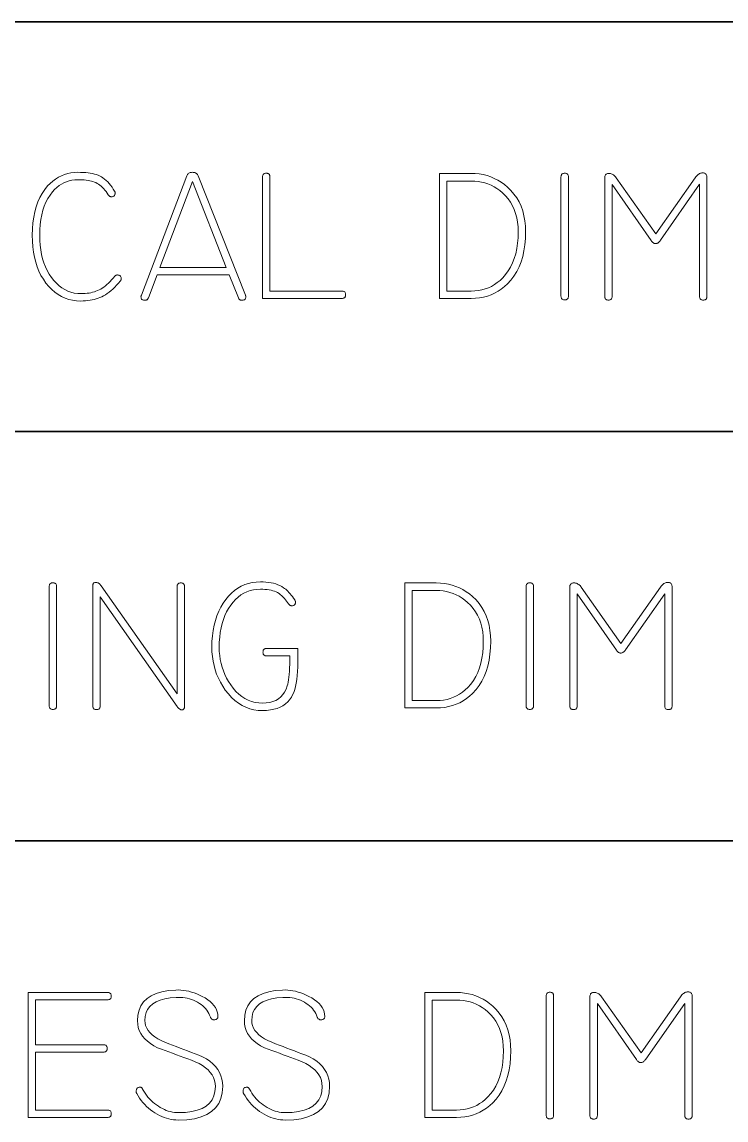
# Model space of a CAD drawing. Extents: x 0 to 297, y 0 to 210.
# Drawn here: x 108.5 to 122.26, y 38.55 to 60 of the extents above; entities that cross this region are included whole.
import ezdxf

# ---------------------------------------------------------------- set-up
doc = ezdxf.new("R2010")
doc.units = 0

msp = doc.modelspace()

# ---------------------------------------------------------------- linework, layer by layer
at = {"color": 7, "lineweight": 35}
for p, q in [((76.5, 60), (146.5, 60)), ((76.5, 60), (146.5, 60)), ((76.5, 52), (146.5, 52)), ((76.5, 44), (146.5, 44))]:
    msp.add_line(p, q, dxfattribs=at)
at = {"color": 7, "lineweight": 13}
for points in [[(110.421, 54.938), (110.385, 54.895), (110.349, 54.855), (110.313, 54.818), (110.276, 54.783), (110.24, 54.751), (110.204, 54.722), (110.167, 54.695), (110.13, 54.671), (110.094, 54.65), (110.057, 54.631), (110.023, 54.616), (109.988, 54.601), (109.951, 54.589), (109.912, 54.578), (109.872, 54.569), (109.831, 54.562), (109.788, 54.556), (109.743, 54.552), (109.697, 54.549), (109.649, 54.548), (109.568, 54.552), (109.489, 54.562), (109.414, 54.58), (109.341, 54.605), (109.271, 54.636), (109.205, 54.675), (109.141, 54.721), (109.08, 54.773), (109.022, 54.833), (108.968, 54.9), (108.917, 54.973), (108.871, 55.05), (108.831, 55.132), (108.797, 55.218), (108.767, 55.309), (108.743, 55.405), (108.725, 55.505), (108.711, 55.609), (108.703, 55.719), (108.701, 55.833), (108.704, 55.957), (108.713, 56.074), (108.728, 56.186), (108.748, 56.291), (108.775, 56.391), (108.808, 56.484), (108.847, 56.571), (108.892, 56.652), (108.943, 56.727), (109, 56.796), (109.05, 56.847), (109.102, 56.892), (109.156, 56.932), (109.212, 56.967), (109.271, 56.996), (109.331, 57.02), (109.393, 57.039), (109.457, 57.052), (109.523, 57.06), (109.592, 57.063), (109.645, 57.062), (109.696, 57.06), (109.745, 57.056), (109.791, 57.051), (109.835, 57.045), (109.876, 57.037), (109.915, 57.027), (109.952, 57.017), (109.986, 57.004), (110.017, 56.991), (110.051, 56.973), (110.083, 56.952), (110.115, 56.929), (110.145, 56.903), (110.175, 56.875), (110.204, 56.844), (110.232, 56.811), (110.259, 56.775), (110.285, 56.736), (110.31, 56.695), (110.312, 56.691), (110.313, 56.688), (110.315, 56.684), (110.316, 56.68), (110.318, 56.677), (110.319, 56.673), (110.319, 56.67), (110.32, 56.666), (110.32, 56.662), (110.32, 56.659), (110.32, 56.645), (110.317, 56.633), (110.314, 56.622), (110.308, 56.613), (110.301, 56.605), (110.293, 56.598), (110.283, 56.593), (110.272, 56.589), (110.259, 56.587), (110.245, 56.587), (110.238, 56.587), (110.231, 56.588), (110.224, 56.59), (110.218, 56.592), (110.212, 56.596), (110.206, 56.6), (110.201, 56.604), (110.196, 56.61), (110.191, 56.616), (110.187, 56.623), (110.166, 56.656), (110.145, 56.686), (110.122, 56.715), (110.099, 56.742), (110.075, 56.767), (110.05, 56.79), (110.024, 56.811), (109.998, 56.829), (109.97, 56.846), (109.942, 56.861), (109.915, 56.872), (109.887, 56.882), (109.857, 56.89), (109.825, 56.898), (109.791, 56.904), (109.755, 56.909), (109.717, 56.913), (109.677, 56.916), (109.635, 56.918), (109.592, 56.918), (109.533, 56.916), (109.477, 56.909), (109.423, 56.897), (109.37, 56.88), (109.319, 56.859), (109.27, 56.833), (109.223, 56.802), (109.178, 56.766), (109.135, 56.726), (109.094, 56.68), (109.047, 56.619), (109.004, 56.553), (108.967, 56.481), (108.934, 56.404), (108.907, 56.322), (108.885, 56.235), (108.867, 56.142), (108.855, 56.044), (108.847, 55.941), (108.845, 55.833), (108.847, 55.733), (108.854, 55.638), (108.866, 55.546), (108.882, 55.459), (108.903, 55.374), (108.928, 55.294), (108.958, 55.217), (108.993, 55.145), (109.032, 55.075), (109.076, 55.01), (109.123, 54.95), (109.173, 54.896), (109.225, 54.848), (109.28, 54.807), (109.336, 54.772), (109.396, 54.743), (109.457, 54.721), (109.521, 54.705), (109.588, 54.696), (109.657, 54.693), (109.696, 54.693), (109.735, 54.696), (109.773, 54.699), (109.81, 54.704), (109.846, 54.711), (109.88, 54.719), (109.914, 54.729), (109.946, 54.74), (109.978, 54.753), (110.008, 54.767), (110.038, 54.783), (110.068, 54.801), (110.099, 54.822), (110.129, 54.845), (110.159, 54.87), (110.19, 54.898), (110.221, 54.928), (110.251, 54.96), (110.282, 54.995), (110.313, 55.032), (110.318, 55.037), (110.322, 55.041), (110.327, 55.045), (110.332, 55.048), (110.337, 55.051), (110.342, 55.053), (110.347, 55.055), (110.352, 55.056), (110.358, 55.057), (110.364, 55.057), (110.378, 55.056), (110.391, 55.054), (110.402, 55.051), (110.412, 55.045), (110.42, 55.039), (110.427, 55.031), (110.433, 55.022), (110.436, 55.011), (110.439, 54.999), (110.439, 54.985), (110.439, 54.98), (110.439, 54.975), (110.438, 54.97), (110.437, 54.965), (110.435, 54.96), (110.433, 54.956), (110.431, 54.951), (110.428, 54.947), (110.425, 54.942)], [(112.867, 54.66), (112.869, 54.657), (112.87, 54.654), (112.871, 54.652), (112.872, 54.649), (112.873, 54.646), (112.873, 54.643), (112.874, 54.64), (112.874, 54.637), (112.874, 54.634), (112.874, 54.631), (112.874, 54.618), (112.871, 54.607), (112.868, 54.596), (112.862, 54.587), (112.856, 54.58), (112.847, 54.574), (112.837, 54.569), (112.826, 54.566), (112.813, 54.563), (112.799, 54.563), (112.789, 54.563), (112.78, 54.565), (112.771, 54.567), (112.763, 54.57), (112.756, 54.574), (112.75, 54.58), (112.744, 54.586), (112.739, 54.593), (112.734, 54.601), (112.73, 54.61), (112.55, 55.061), (111.143, 55.061), (110.97, 54.61), (110.966, 54.601), (110.961, 54.593), (110.956, 54.586), (110.95, 54.58), (110.944, 54.574), (110.936, 54.57), (110.929, 54.567), (110.92, 54.565), (110.911, 54.563), (110.901, 54.563), (110.887, 54.563), (110.874, 54.566), (110.863, 54.569), (110.853, 54.574), (110.844, 54.58), (110.838, 54.587), (110.832, 54.596), (110.828, 54.607), (110.826, 54.618), (110.825, 54.631), (110.825, 54.634), (110.826, 54.637), (110.826, 54.64), (110.827, 54.643), (110.827, 54.646), (110.828, 54.649), (110.829, 54.652), (110.83, 54.654), (110.831, 54.657), (110.833, 54.66), (111.72, 56.994), (111.726, 57.007), (111.733, 57.019), (111.741, 57.029), (111.75, 57.038), (111.761, 57.046), (111.772, 57.052), (111.785, 57.057), (111.8, 57.06), (111.815, 57.062), (111.832, 57.063), (111.848, 57.062), (111.863, 57.06), (111.877, 57.057), (111.89, 57.052), (111.901, 57.046), (111.912, 57.038), (111.922, 57.029), (111.93, 57.019), (111.937, 57.007), (111.944, 56.994)], [(112.492, 55.205), (111.832, 56.886), (111.197, 55.205)], [(114.754, 54.599), (113.203, 54.599), (113.203, 56.973), (113.203, 56.986), (113.206, 56.999), (113.209, 57.009), (113.214, 57.019), (113.221, 57.027), (113.229, 57.033), (113.238, 57.038), (113.249, 57.042), (113.261, 57.044), (113.275, 57.045), (113.289, 57.044), (113.301, 57.042), (113.312, 57.038), (113.321, 57.033), (113.329, 57.027), (113.335, 57.019), (113.341, 57.009), (113.344, 56.999), (113.346, 56.986), (113.347, 56.973), (113.347, 54.743), (114.754, 54.743), (114.768, 54.742), (114.78, 54.74), (114.791, 54.737), (114.8, 54.732), (114.808, 54.725), (114.815, 54.717), (114.82, 54.708), (114.823, 54.697), (114.825, 54.685), (114.826, 54.671), (114.825, 54.657), (114.823, 54.645), (114.82, 54.634), (114.815, 54.625), (114.808, 54.617), (114.8, 54.61), (114.791, 54.605), (114.78, 54.602), (114.768, 54.6)], [(118.343, 55.901), (118.34, 55.771), (118.329, 55.647), (118.312, 55.529), (118.287, 55.418), (118.255, 55.313), (118.216, 55.215), (118.17, 55.122), (118.117, 55.037), (118.057, 54.957), (117.99, 54.884), (117.931, 54.83), (117.869, 54.781), (117.805, 54.738), (117.738, 54.701), (117.669, 54.67), (117.597, 54.644), (117.522, 54.624), (117.445, 54.61), (117.365, 54.602), (117.283, 54.599), (116.662, 54.599), (116.662, 57.041), (117.279, 57.041), (117.36, 57.038), (117.439, 57.03), (117.516, 57.017), (117.59, 56.998), (117.663, 56.974), (117.732, 56.945), (117.8, 56.91), (117.866, 56.87), (117.929, 56.825), (117.99, 56.774), (118.057, 56.709), (118.117, 56.639), (118.17, 56.564), (118.216, 56.484), (118.255, 56.399), (118.287, 56.309), (118.312, 56.215), (118.329, 56.115), (118.34, 56.011)], [(118.199, 55.901), (118.196, 55.996), (118.187, 56.087), (118.172, 56.174), (118.15, 56.257), (118.122, 56.335), (118.089, 56.409), (118.049, 56.479), (118.003, 56.544), (117.951, 56.605), (117.892, 56.662), (117.84, 56.706), (117.785, 56.745), (117.728, 56.78), (117.67, 56.81), (117.609, 56.835), (117.547, 56.856), (117.483, 56.872), (117.417, 56.884), (117.349, 56.891), (117.279, 56.893), (116.807, 56.893), (116.807, 54.743), (117.283, 54.743), (117.354, 54.746), (117.423, 54.753), (117.49, 54.766), (117.554, 54.784), (117.617, 54.807), (117.677, 54.835), (117.735, 54.869), (117.791, 54.907), (117.845, 54.951), (117.896, 54.999), (117.954, 55.064), (118.005, 55.135), (118.051, 55.211), (118.09, 55.292), (118.123, 55.38), (118.151, 55.473), (118.172, 55.572), (118.187, 55.676), (118.196, 55.786)], [(119.18, 54.642), (119.18, 54.628), (119.177, 54.616), (119.174, 54.605), (119.169, 54.596), (119.162, 54.588), (119.154, 54.582), (119.145, 54.576), (119.134, 54.573), (119.122, 54.571), (119.108, 54.57), (119.095, 54.571), (119.082, 54.573), (119.071, 54.576), (119.062, 54.582), (119.054, 54.588), (119.048, 54.596), (119.043, 54.605), (119.039, 54.616), (119.037, 54.628), (119.036, 54.642), (119.036, 56.973), (119.037, 56.986), (119.039, 56.999), (119.043, 57.009), (119.048, 57.019), (119.054, 57.027), (119.062, 57.033), (119.071, 57.038), (119.082, 57.042), (119.095, 57.044), (119.108, 57.045), (119.122, 57.044), (119.134, 57.042), (119.145, 57.038), (119.154, 57.033), (119.162, 57.027), (119.169, 57.019), (119.174, 57.009), (119.177, 56.999), (119.18, 56.986), (119.18, 56.973)], [(121.89, 54.639), (121.889, 54.625), (121.887, 54.613), (121.883, 54.602), (121.878, 54.592), (121.872, 54.584), (121.864, 54.578), (121.854, 54.573), (121.843, 54.569), (121.831, 54.567), (121.817, 54.566), (121.804, 54.567), (121.791, 54.569), (121.781, 54.573), (121.771, 54.578), (121.763, 54.584), (121.757, 54.592), (121.752, 54.602), (121.748, 54.613), (121.746, 54.625), (121.745, 54.639), (121.745, 56.828), (120.981, 55.735), (120.972, 55.723), (120.963, 55.712), (120.954, 55.702), (120.945, 55.694), (120.935, 55.687), (120.926, 55.681), (120.916, 55.676), (120.907, 55.673), (120.897, 55.671), (120.887, 55.67), (120.877, 55.671), (120.868, 55.673), (120.859, 55.675), (120.85, 55.68), (120.842, 55.685), (120.833, 55.691), (120.825, 55.699), (120.816, 55.707), (120.808, 55.717), (120.8, 55.728), (120.035, 56.825), (120.035, 54.639), (120.035, 54.625), (120.032, 54.613), (120.029, 54.602), (120.024, 54.592), (120.017, 54.584), (120.009, 54.578), (120, 54.573), (119.989, 54.569), (119.977, 54.567), (119.963, 54.566), (119.949, 54.567), (119.937, 54.569), (119.926, 54.573), (119.917, 54.578), (119.909, 54.584), (119.903, 54.592), (119.898, 54.602), (119.894, 54.613), (119.892, 54.625), (119.891, 54.639), (119.891, 56.958), (119.892, 56.974), (119.894, 56.988), (119.898, 57), (119.904, 57.011), (119.911, 57.02), (119.92, 57.028), (119.93, 57.034), (119.942, 57.038), (119.955, 57.04), (119.97, 57.041), (119.987, 57.04), (120.004, 57.038), (120.02, 57.034), (120.035, 57.028), (120.05, 57.02), (120.064, 57.011), (120.077, 57), (120.09, 56.988), (120.103, 56.974), (120.115, 56.958), (120.89, 55.858), (121.662, 56.958), (121.675, 56.976), (121.689, 56.992), (121.703, 57.006), (121.717, 57.018), (121.731, 57.028), (121.745, 57.037), (121.76, 57.044), (121.775, 57.048), (121.791, 57.051), (121.807, 57.052), (121.822, 57.051), (121.837, 57.048), (121.849, 57.044), (121.86, 57.037), (121.869, 57.028), (121.876, 57.018), (121.882, 57.006), (121.886, 56.992), (121.889, 56.976), (121.89, 56.958)], [(109.177, 46.642), (109.176, 46.628), (109.174, 46.616), (109.17, 46.605), (109.165, 46.596), (109.159, 46.588), (109.151, 46.582), (109.141, 46.576), (109.131, 46.573), (109.118, 46.571), (109.105, 46.57), (109.091, 46.571), (109.079, 46.573), (109.068, 46.576), (109.058, 46.582), (109.051, 46.588), (109.044, 46.596), (109.039, 46.605), (109.035, 46.616), (109.033, 46.628), (109.032, 46.642), (109.032, 48.973), (109.033, 48.986), (109.035, 48.999), (109.039, 49.009), (109.044, 49.019), (109.051, 49.027), (109.058, 49.033), (109.068, 49.038), (109.079, 49.042), (109.091, 49.044), (109.105, 49.045), (109.118, 49.044), (109.131, 49.042), (109.141, 49.038), (109.151, 49.033), (109.159, 49.027), (109.165, 49.019), (109.17, 49.009), (109.174, 48.999), (109.176, 48.986), (109.177, 48.973)], [(111.677, 46.628), (111.676, 46.615), (111.675, 46.604), (111.672, 46.595), (111.669, 46.586), (111.664, 46.579), (111.659, 46.573), (111.652, 46.569), (111.644, 46.565), (111.636, 46.563), (111.626, 46.563), (111.616, 46.563), (111.606, 46.565), (111.597, 46.569), (111.587, 46.573), (111.578, 46.579), (111.568, 46.586), (111.559, 46.595), (111.55, 46.604), (111.541, 46.615), (111.532, 46.628), (110.028, 48.767), (110.028, 46.639), (110.027, 46.625), (110.025, 46.613), (110.022, 46.602), (110.017, 46.592), (110.01, 46.584), (110.002, 46.578), (109.993, 46.573), (109.982, 46.569), (109.97, 46.567), (109.956, 46.566), (109.942, 46.567), (109.93, 46.569), (109.919, 46.573), (109.91, 46.578), (109.902, 46.584), (109.895, 46.592), (109.89, 46.602), (109.887, 46.613), (109.885, 46.625), (109.884, 46.639), (109.884, 48.987), (109.884, 48.999), (109.886, 49.01), (109.889, 49.02), (109.893, 49.029), (109.898, 49.036), (109.905, 49.042), (109.912, 49.046), (109.921, 49.049), (109.931, 49.051), (109.942, 49.052), (109.954, 49.051), (109.965, 49.049), (109.977, 49.046), (109.988, 49.042), (109.998, 49.036), (110.009, 49.029), (110.019, 49.02), (110.028, 49.01), (110.037, 48.999), (110.046, 48.987), (111.532, 46.877), (111.532, 48.969), (111.533, 48.983), (111.535, 48.995), (111.539, 49.006), (111.544, 49.015), (111.551, 49.023), (111.558, 49.03), (111.568, 49.035), (111.579, 49.038), (111.591, 49.04), (111.605, 49.041), (111.618, 49.04), (111.631, 49.038), (111.641, 49.035), (111.651, 49.03), (111.659, 49.023), (111.665, 49.015), (111.67, 49.006), (111.674, 48.995), (111.676, 48.983), (111.677, 48.969)], [(113.892, 47.494), (113.891, 47.401), (113.887, 47.314), (113.88, 47.232), (113.872, 47.155), (113.86, 47.084), (113.846, 47.018), (113.83, 46.958), (113.811, 46.902), (113.79, 46.853), (113.766, 46.808), (113.732, 46.759), (113.693, 46.715), (113.65, 46.676), (113.601, 46.642), (113.547, 46.613), (113.488, 46.59), (113.425, 46.572), (113.356, 46.559), (113.282, 46.551), (113.203, 46.548), (113.117, 46.552), (113.034, 46.564), (112.954, 46.584), (112.877, 46.612), (112.802, 46.648), (112.731, 46.692), (112.662, 46.745), (112.597, 46.805), (112.534, 46.873), (112.474, 46.949), (112.424, 47.023), (112.379, 47.1), (112.34, 47.179), (112.305, 47.259), (112.277, 47.342), (112.253, 47.427), (112.234, 47.513), (112.221, 47.602), (112.213, 47.693), (112.211, 47.786), (112.213, 47.9), (112.222, 48.009), (112.235, 48.114), (112.255, 48.214), (112.279, 48.31), (112.309, 48.401), (112.345, 48.487), (112.386, 48.57), (112.433, 48.647), (112.485, 48.72), (112.539, 48.785), (112.596, 48.843), (112.656, 48.895), (112.719, 48.939), (112.785, 48.977), (112.854, 49.008), (112.926, 49.032), (113.001, 49.049), (113.079, 49.059), (113.159, 49.063), (113.215, 49.062), (113.269, 49.058), (113.32, 49.052), (113.369, 49.044), (113.416, 49.034), (113.46, 49.021), (113.502, 49.006), (113.542, 48.989), (113.579, 48.969), (113.614, 48.947), (113.634, 48.933), (113.655, 48.917), (113.676, 48.899), (113.697, 48.878), (113.719, 48.855), (113.74, 48.83), (113.762, 48.803), (113.785, 48.774), (113.808, 48.743), (113.83, 48.709), (113.833, 48.705), (113.836, 48.7), (113.838, 48.696), (113.84, 48.691), (113.841, 48.687), (113.843, 48.682), (113.844, 48.677), (113.844, 48.672), (113.845, 48.667), (113.845, 48.662), (113.844, 48.649), (113.842, 48.638), (113.838, 48.627), (113.833, 48.618), (113.827, 48.611), (113.819, 48.605), (113.81, 48.6), (113.799, 48.597), (113.786, 48.594), (113.773, 48.594), (113.766, 48.594), (113.759, 48.595), (113.752, 48.597), (113.746, 48.6), (113.739, 48.603), (113.733, 48.607), (113.728, 48.611), (113.722, 48.617), (113.717, 48.623), (113.711, 48.63), (113.689, 48.66), (113.668, 48.688), (113.648, 48.714), (113.628, 48.737), (113.609, 48.759), (113.59, 48.778), (113.573, 48.796), (113.556, 48.811), (113.539, 48.824), (113.524, 48.835), (113.497, 48.851), (113.468, 48.865), (113.436, 48.878), (113.403, 48.889), (113.368, 48.898), (113.33, 48.905), (113.291, 48.911), (113.249, 48.915), (113.205, 48.918), (113.159, 48.918), (113.089, 48.915), (113.022, 48.906), (112.957, 48.891), (112.895, 48.869), (112.836, 48.841), (112.779, 48.807), (112.725, 48.766), (112.673, 48.72), (112.625, 48.667), (112.579, 48.608), (112.536, 48.544), (112.498, 48.476), (112.465, 48.404), (112.436, 48.328), (112.411, 48.247), (112.391, 48.163), (112.375, 48.075), (112.364, 47.983), (112.357, 47.886), (112.355, 47.786), (112.357, 47.704), (112.364, 47.624), (112.375, 47.545), (112.391, 47.469), (112.411, 47.394), (112.436, 47.322), (112.465, 47.251), (112.498, 47.182), (112.536, 47.115), (112.579, 47.05), (112.629, 46.982), (112.682, 46.921), (112.738, 46.868), (112.796, 46.821), (112.857, 46.782), (112.921, 46.75), (112.987, 46.725), (113.057, 46.707), (113.128, 46.696), (113.203, 46.693), (113.275, 46.696), (113.342, 46.706), (113.404, 46.723), (113.46, 46.747), (113.511, 46.777), (113.557, 46.815), (113.597, 46.859), (113.632, 46.91), (113.662, 46.967), (113.686, 47.032), (113.696, 47.065), (113.704, 47.104), (113.712, 47.148), (113.718, 47.198), (113.724, 47.254), (113.729, 47.315), (113.732, 47.382), (113.735, 47.454), (113.736, 47.532), (113.737, 47.616), (113.282, 47.616), (113.268, 47.617), (113.256, 47.619), (113.245, 47.623), (113.236, 47.628), (113.228, 47.634), (113.222, 47.642), (113.216, 47.652), (113.213, 47.662), (113.211, 47.675), (113.21, 47.688), (113.211, 47.702), (113.213, 47.714), (113.216, 47.725), (113.222, 47.734), (113.228, 47.742), (113.236, 47.749), (113.245, 47.754), (113.256, 47.758), (113.268, 47.76), (113.282, 47.76), (113.892, 47.76)], [(117.662, 47.901), (117.658, 47.771), (117.647, 47.647), (117.63, 47.529), (117.605, 47.418), (117.573, 47.313), (117.534, 47.215), (117.488, 47.122), (117.435, 47.037), (117.375, 46.957), (117.308, 46.884), (117.249, 46.83), (117.187, 46.781), (117.123, 46.738), (117.056, 46.701), (116.987, 46.67), (116.915, 46.644), (116.84, 46.624), (116.763, 46.61), (116.683, 46.602), (116.601, 46.599), (115.981, 46.599), (115.981, 49.041), (116.597, 49.041), (116.679, 49.038), (116.757, 49.03), (116.834, 49.017), (116.909, 48.998), (116.981, 48.974), (117.051, 48.945), (117.118, 48.91), (117.184, 48.87), (117.247, 48.825), (117.308, 48.774), (117.375, 48.709), (117.435, 48.639), (117.488, 48.564), (117.534, 48.484), (117.573, 48.399), (117.605, 48.309), (117.63, 48.215), (117.647, 48.115), (117.658, 48.011)], [(118.499, 46.642), (118.498, 46.628), (118.496, 46.616), (118.492, 46.605), (118.487, 46.596), (118.481, 46.588), (118.473, 46.582), (118.463, 46.576), (118.452, 46.573), (118.44, 46.571), (118.426, 46.57), (118.413, 46.571), (118.4, 46.573), (118.39, 46.576), (118.38, 46.582), (118.372, 46.588), (118.366, 46.596), (118.361, 46.605), (118.357, 46.616), (118.355, 46.628), (118.354, 46.642), (118.354, 48.973), (118.355, 48.986), (118.357, 48.999), (118.361, 49.009), (118.366, 49.019), (118.372, 49.027), (118.38, 49.033), (118.39, 49.038), (118.4, 49.042), (118.413, 49.044), (118.426, 49.045), (118.44, 49.044), (118.452, 49.042), (118.463, 49.038), (118.473, 49.033), (118.481, 49.027), (118.487, 49.019), (118.492, 49.009), (118.496, 48.999), (118.498, 48.986), (118.499, 48.973)], [(121.208, 46.639), (121.207, 46.625), (121.205, 46.613), (121.201, 46.602), (121.196, 46.592), (121.19, 46.584), (121.182, 46.578), (121.172, 46.573), (121.162, 46.569), (121.149, 46.567), (121.136, 46.566), (121.122, 46.567), (121.11, 46.569), (121.099, 46.573), (121.089, 46.578), (121.082, 46.584), (121.075, 46.592), (121.07, 46.602), (121.066, 46.613), (121.064, 46.625), (121.063, 46.639), (121.063, 48.828), (120.299, 47.735), (120.29, 47.723), (120.281, 47.712), (120.272, 47.702), (120.263, 47.694), (120.254, 47.687), (120.244, 47.681), (120.235, 47.676), (120.225, 47.673), (120.215, 47.671), (120.205, 47.67), (120.196, 47.671), (120.186, 47.673), (120.177, 47.675), (120.169, 47.68), (120.16, 47.685), (120.151, 47.691), (120.143, 47.699), (120.134, 47.707), (120.126, 47.717), (120.118, 47.728), (119.354, 48.825), (119.354, 46.639), (119.353, 46.625), (119.351, 46.613), (119.347, 46.602), (119.342, 46.592), (119.335, 46.584), (119.328, 46.578), (119.318, 46.573), (119.307, 46.569), (119.295, 46.567), (119.281, 46.566), (119.268, 46.567), (119.255, 46.569), (119.245, 46.573), (119.235, 46.578), (119.227, 46.584), (119.221, 46.592), (119.216, 46.602), (119.212, 46.613), (119.21, 46.625), (119.209, 46.639), (119.209, 48.958), (119.21, 48.974), (119.212, 48.988), (119.216, 49), (119.222, 49.011), (119.229, 49.02), (119.238, 49.028), (119.248, 49.034), (119.26, 49.038), (119.274, 49.04), (119.289, 49.041), (119.306, 49.04), (119.322, 49.038), (119.338, 49.034), (119.353, 49.028), (119.368, 49.02), (119.382, 49.011), (119.396, 49), (119.409, 48.988), (119.421, 48.974), (119.433, 48.958), (120.209, 47.858), (120.981, 48.958), (120.994, 48.976), (121.007, 48.992), (121.021, 49.006), (121.035, 49.018), (121.049, 49.028), (121.064, 49.037), (121.078, 49.044), (121.094, 49.048), (121.109, 49.051), (121.125, 49.052), (121.141, 49.051), (121.155, 49.048), (121.167, 49.044), (121.178, 49.037), (121.187, 49.028), (121.195, 49.018), (121.2, 49.006), (121.204, 48.992), (121.207, 48.976), (121.208, 48.958)], [(117.517, 47.901), (117.514, 47.996), (117.505, 48.087), (117.49, 48.174), (117.468, 48.257), (117.441, 48.335), (117.407, 48.409), (117.367, 48.479), (117.321, 48.544), (117.269, 48.605), (117.211, 48.662), (117.158, 48.706), (117.103, 48.745), (117.046, 48.78), (116.988, 48.81), (116.927, 48.835), (116.865, 48.856), (116.801, 48.872), (116.735, 48.884), (116.667, 48.891), (116.597, 48.893), (116.125, 48.893), (116.125, 46.743), (116.601, 46.743), (116.672, 46.746), (116.741, 46.753), (116.808, 46.766), (116.872, 46.784), (116.935, 46.807), (116.995, 46.835), (117.053, 46.869), (117.109, 46.907), (117.163, 46.951), (117.214, 46.999), (117.272, 47.064), (117.323, 47.135), (117.369, 47.211), (117.408, 47.292), (117.442, 47.38), (117.469, 47.473), (117.49, 47.572), (117.505, 47.676), (117.514, 47.786)], [(110.172, 38.599), (108.621, 38.599), (108.621, 41.041), (110.172, 41.041), (110.186, 41.04), (110.198, 41.038), (110.209, 41.035), (110.219, 41.03), (110.227, 41.023), (110.233, 41.015), (110.238, 41.006), (110.242, 40.995), (110.244, 40.983), (110.245, 40.969), (110.244, 40.955), (110.242, 40.943), (110.238, 40.932), (110.233, 40.923), (110.227, 40.915), (110.219, 40.908), (110.209, 40.903), (110.198, 40.9), (110.186, 40.898), (110.172, 40.897), (108.766, 40.897), (108.766, 40.02), (110.093, 40.02), (110.107, 40.019), (110.119, 40.017), (110.13, 40.014), (110.139, 40.009), (110.147, 40.002), (110.154, 39.994), (110.159, 39.985), (110.162, 39.974), (110.165, 39.962), (110.165, 39.948), (110.165, 39.934), (110.162, 39.922), (110.159, 39.911), (110.154, 39.902), (110.147, 39.894), (110.139, 39.887), (110.13, 39.882), (110.119, 39.879), (110.107, 39.877), (110.093, 39.876), (108.766, 39.876), (108.766, 38.743), (110.172, 38.743), (110.186, 38.742), (110.198, 38.74), (110.209, 38.737), (110.219, 38.732), (110.227, 38.725), (110.233, 38.717), (110.238, 38.708), (110.242, 38.697), (110.244, 38.685), (110.245, 38.671), (110.244, 38.657), (110.242, 38.645), (110.238, 38.634), (110.233, 38.625), (110.227, 38.617), (110.219, 38.61), (110.209, 38.605), (110.198, 38.602), (110.186, 38.6)], [(112.424, 39.209), (112.415, 39.083), (112.389, 38.971), (112.346, 38.872), (112.285, 38.786), (112.207, 38.713), (112.112, 38.654), (111.999, 38.608), (111.869, 38.575), (111.722, 38.555), (111.558, 38.548), (111.51, 38.55), (111.463, 38.554), (111.416, 38.561), (111.37, 38.571), (111.324, 38.583), (111.278, 38.598), (111.232, 38.616), (111.187, 38.637), (111.142, 38.661), (111.098, 38.687), (111.054, 38.716), (111.013, 38.747), (110.973, 38.78), (110.934, 38.815), (110.898, 38.852), (110.863, 38.891), (110.83, 38.932), (110.799, 38.975), (110.77, 39.021), (110.742, 39.068), (110.74, 39.071), (110.739, 39.075), (110.737, 39.079), (110.735, 39.083), (110.734, 39.087), (110.733, 39.091), (110.733, 39.095), (110.732, 39.099), (110.732, 39.103), (110.732, 39.108), (110.732, 39.123), (110.735, 39.137), (110.738, 39.15), (110.744, 39.161), (110.751, 39.17), (110.759, 39.177), (110.769, 39.183), (110.78, 39.187), (110.793, 39.19), (110.807, 39.19), (110.814, 39.19), (110.82, 39.189), (110.826, 39.187), (110.831, 39.185), (110.836, 39.181), (110.841, 39.177), (110.846, 39.173), (110.85, 39.167), (110.854, 39.161), (110.858, 39.154), (110.881, 39.113), (110.906, 39.073), (110.932, 39.035), (110.961, 38.998), (110.99, 38.964), (111.022, 38.931), (111.055, 38.9), (111.09, 38.87), (111.126, 38.843), (111.165, 38.817), (111.203, 38.793), (111.243, 38.772), (111.282, 38.754), (111.321, 38.737), (111.36, 38.724), (111.4, 38.713), (111.439, 38.704), (111.479, 38.698), (111.518, 38.694), (111.558, 38.693), (111.695, 38.698), (111.817, 38.713), (111.926, 38.739), (112.019, 38.775), (112.099, 38.821), (112.164, 38.877), (112.214, 38.944), (112.25, 39.02), (112.272, 39.108), (112.279, 39.205), (112.275, 39.265), (112.263, 39.322), (112.244, 39.377), (112.216, 39.429), (112.181, 39.479), (112.138, 39.526), (112.087, 39.571), (112.028, 39.612), (111.961, 39.652), (111.886, 39.688), (111.812, 39.716), (111.739, 39.743), (111.665, 39.771), (111.592, 39.798), (111.518, 39.825), (111.444, 39.853), (111.371, 39.88), (111.297, 39.908), (111.224, 39.935), (111.15, 39.962), (111.075, 40.001), (111.009, 40.043), (110.95, 40.088), (110.898, 40.136), (110.855, 40.187), (110.82, 40.241), (110.792, 40.298), (110.773, 40.357), (110.761, 40.42), (110.757, 40.486), (110.764, 40.595), (110.787, 40.693), (110.824, 40.781), (110.876, 40.857), (110.944, 40.923), (111.026, 40.978), (111.123, 41.022), (111.235, 41.055), (111.362, 41.077), (111.504, 41.088), (111.554, 41.089), (111.605, 41.087), (111.656, 41.082), (111.707, 41.074), (111.759, 41.063), (111.811, 41.049), (111.862, 41.032), (111.915, 41.013), (111.967, 40.991), (112.019, 40.965), (112.078, 40.933), (112.131, 40.899), (112.178, 40.863), (112.218, 40.826), (112.252, 40.787), (112.28, 40.746), (112.302, 40.704), (112.317, 40.661), (112.327, 40.615), (112.33, 40.569), (112.329, 40.557), (112.327, 40.546), (112.323, 40.537), (112.318, 40.529), (112.312, 40.523), (112.304, 40.517), (112.294, 40.513), (112.284, 40.51), (112.271, 40.508), (112.258, 40.507), (112.246, 40.508), (112.236, 40.509), (112.227, 40.512), (112.218, 40.516), (112.21, 40.521), (112.203, 40.527), (112.196, 40.534), (112.191, 40.542), (112.186, 40.551), (112.182, 40.561), (112.168, 40.597), (112.152, 40.632), (112.133, 40.665), (112.112, 40.696), (112.088, 40.725), (112.062, 40.754), (112.033, 40.78), (112.002, 40.805), (111.968, 40.828), (111.931, 40.85), (111.893, 40.87), (111.854, 40.887), (111.814, 40.902), (111.773, 40.915), (111.731, 40.926), (111.689, 40.934), (111.646, 40.94), (111.602, 40.943), (111.557, 40.945), (111.511, 40.944), (111.395, 40.934), (111.291, 40.916), (111.2, 40.891), (111.121, 40.858), (111.054, 40.817), (110.999, 40.768), (110.956, 40.711), (110.926, 40.646), (110.907, 40.573), (110.901, 40.493), (110.905, 40.442), (110.917, 40.393), (110.937, 40.345), (110.964, 40.3), (110.999, 40.256), (111.043, 40.215), (111.094, 40.175), (111.153, 40.137), (111.22, 40.101), (111.294, 40.067), (111.368, 40.039), (111.442, 40.011), (111.515, 39.983), (111.589, 39.955), (111.662, 39.926), (111.736, 39.898), (111.81, 39.87), (111.883, 39.842), (111.957, 39.814), (112.03, 39.786), (112.105, 39.742), (112.172, 39.696), (112.231, 39.646), (112.282, 39.593), (112.325, 39.537), (112.361, 39.477), (112.388, 39.415), (112.408, 39.349), (112.42, 39.281)], [(114.512, 39.209), (114.504, 39.083), (114.478, 38.971), (114.434, 38.872), (114.374, 38.786), (114.296, 38.713), (114.201, 38.654), (114.088, 38.608), (113.958, 38.575), (113.811, 38.555), (113.646, 38.548), (113.599, 38.55), (113.552, 38.554), (113.505, 38.561), (113.459, 38.571), (113.412, 38.583), (113.367, 38.598), (113.321, 38.616), (113.276, 38.637), (113.231, 38.661), (113.187, 38.687), (113.143, 38.716), (113.101, 38.747), (113.061, 38.78), (113.023, 38.815), (112.987, 38.852), (112.952, 38.891), (112.919, 38.932), (112.888, 38.975), (112.859, 39.021), (112.831, 39.068), (112.829, 39.071), (112.827, 39.075), (112.826, 39.079), (112.824, 39.083), (112.823, 39.087), (112.822, 39.091), (112.821, 39.095), (112.821, 39.099), (112.82, 39.103), (112.82, 39.108), (112.821, 39.123), (112.823, 39.137), (112.827, 39.15), (112.832, 39.161), (112.839, 39.17), (112.848, 39.177), (112.857, 39.183), (112.869, 39.187), (112.882, 39.19), (112.896, 39.19), (112.902, 39.19), (112.909, 39.189), (112.914, 39.187), (112.92, 39.185), (112.925, 39.181), (112.93, 39.177), (112.934, 39.173), (112.939, 39.167), (112.943, 39.161), (112.947, 39.154), (112.97, 39.113), (112.995, 39.073), (113.021, 39.035), (113.049, 38.998), (113.079, 38.964), (113.111, 38.931), (113.144, 38.9), (113.179, 38.87), (113.215, 38.843), (113.253, 38.817), (113.292, 38.793), (113.331, 38.772), (113.37, 38.754), (113.41, 38.737), (113.449, 38.724), (113.488, 38.713), (113.528, 38.704), (113.567, 38.698), (113.607, 38.694), (113.646, 38.693), (113.784, 38.698), (113.906, 38.713), (114.014, 38.739), (114.108, 38.775), (114.188, 38.821), (114.253, 38.877), (114.303, 38.944), (114.339, 39.02), (114.361, 39.108), (114.368, 39.205), (114.364, 39.265), (114.352, 39.322), (114.333, 39.377), (114.305, 39.429), (114.27, 39.479), (114.226, 39.526), (114.175, 39.571), (114.116, 39.612), (114.049, 39.652), (113.975, 39.688), (113.901, 39.716), (113.828, 39.743), (113.754, 39.771), (113.68, 39.798), (113.607, 39.825), (113.533, 39.853), (113.46, 39.88), (113.386, 39.908), (113.312, 39.935), (113.239, 39.962), (113.164, 40.001), (113.097, 40.043), (113.038, 40.088), (112.987, 40.136), (112.944, 40.187), (112.909, 40.241), (112.881, 40.298), (112.861, 40.357), (112.85, 40.42), (112.846, 40.486), (112.853, 40.595), (112.875, 40.693), (112.913, 40.781), (112.965, 40.857), (113.032, 40.923), (113.114, 40.978), (113.212, 41.022), (113.324, 41.055), (113.45, 41.077), (113.592, 41.088), (113.643, 41.089), (113.694, 41.087), (113.745, 41.082), (113.796, 41.074), (113.848, 41.063), (113.899, 41.049), (113.951, 41.032), (114.003, 41.013), (114.056, 40.991), (114.108, 40.965), (114.167, 40.933), (114.22, 40.899), (114.266, 40.863), (114.307, 40.826), (114.341, 40.787), (114.369, 40.746), (114.391, 40.704), (114.406, 40.661), (114.415, 40.615), (114.418, 40.569), (114.418, 40.557), (114.416, 40.546), (114.412, 40.537), (114.407, 40.529), (114.4, 40.523), (114.392, 40.517), (114.383, 40.513), (114.372, 40.51), (114.36, 40.508), (114.346, 40.507), (114.335, 40.508), (114.325, 40.509), (114.315, 40.512), (114.306, 40.516), (114.299, 40.521), (114.291, 40.527), (114.285, 40.534), (114.279, 40.542), (114.275, 40.551), (114.271, 40.561), (114.257, 40.597), (114.241, 40.632), (114.222, 40.665), (114.201, 40.696), (114.177, 40.725), (114.151, 40.754), (114.122, 40.78), (114.09, 40.805), (114.056, 40.828), (114.02, 40.85), (113.982, 40.87), (113.942, 40.887), (113.902, 40.902), (113.862, 40.915), (113.82, 40.926), (113.778, 40.934), (113.734, 40.94), (113.69, 40.943), (113.645, 40.945), (113.6, 40.944), (113.484, 40.934), (113.38, 40.916), (113.289, 40.891), (113.209, 40.858), (113.142, 40.817), (113.087, 40.768), (113.045, 40.711), (113.014, 40.646), (112.996, 40.573), (112.99, 40.493), (112.994, 40.442), (113.006, 40.393), (113.025, 40.345), (113.053, 40.3), (113.088, 40.256), (113.131, 40.215), (113.183, 40.175), (113.242, 40.137), (113.308, 40.101), (113.383, 40.067), (113.457, 40.039), (113.53, 40.011), (113.604, 39.983), (113.677, 39.955), (113.751, 39.926), (113.825, 39.898), (113.898, 39.87), (113.972, 39.842), (114.045, 39.814), (114.119, 39.786), (114.194, 39.742), (114.261, 39.696), (114.32, 39.646), (114.371, 39.593), (114.414, 39.537), (114.449, 39.477), (114.477, 39.415), (114.497, 39.349), (114.508, 39.281)], [(118.055, 39.901), (118.051, 39.771), (118.041, 39.647), (118.023, 39.529), (117.998, 39.418), (117.966, 39.313), (117.928, 39.215), (117.882, 39.122), (117.829, 39.037), (117.768, 38.957), (117.701, 38.884), (117.642, 38.83), (117.581, 38.781), (117.516, 38.738), (117.45, 38.701), (117.38, 38.67), (117.308, 38.644), (117.234, 38.624), (117.156, 38.61), (117.077, 38.602), (116.994, 38.599), (116.374, 38.599), (116.374, 41.041), (116.991, 41.041), (117.072, 41.038), (117.151, 41.03), (117.227, 41.017), (117.302, 40.998), (117.374, 40.974), (117.444, 40.945), (117.512, 40.91), (117.577, 40.87), (117.64, 40.825), (117.701, 40.774), (117.768, 40.709), (117.829, 40.639), (117.882, 40.564), (117.928, 40.484), (117.966, 40.399), (117.998, 40.309), (118.023, 40.215), (118.041, 40.115), (118.051, 40.011)], [(118.892, 38.642), (118.891, 38.628), (118.889, 38.616), (118.885, 38.605), (118.88, 38.596), (118.874, 38.588), (118.866, 38.582), (118.856, 38.576), (118.846, 38.573), (118.833, 38.571), (118.82, 38.57), (118.806, 38.571), (118.794, 38.573), (118.783, 38.576), (118.773, 38.582), (118.766, 38.588), (118.759, 38.596), (118.754, 38.605), (118.75, 38.616), (118.748, 38.628), (118.747, 38.642), (118.747, 40.973), (118.748, 40.986), (118.75, 40.999), (118.754, 41.009), (118.759, 41.019), (118.766, 41.027), (118.773, 41.033), (118.783, 41.038), (118.794, 41.042), (118.806, 41.044), (118.82, 41.045), (118.833, 41.044), (118.846, 41.042), (118.856, 41.038), (118.866, 41.033), (118.874, 41.027), (118.88, 41.019), (118.885, 41.009), (118.889, 40.999), (118.891, 40.986), (118.892, 40.973)], [(121.601, 38.639), (121.6, 38.625), (121.598, 38.613), (121.595, 38.602), (121.589, 38.592), (121.583, 38.584), (121.575, 38.578), (121.566, 38.573), (121.555, 38.569), (121.543, 38.567), (121.529, 38.566), (121.515, 38.567), (121.503, 38.569), (121.492, 38.573), (121.483, 38.578), (121.475, 38.584), (121.468, 38.592), (121.463, 38.602), (121.46, 38.613), (121.457, 38.625), (121.457, 38.639), (121.457, 40.828), (120.692, 39.735), (120.683, 39.723), (120.674, 39.712), (120.665, 39.702), (120.656, 39.694), (120.647, 39.687), (120.637, 39.681), (120.628, 39.676), (120.618, 39.673), (120.608, 39.671), (120.598, 39.67), (120.589, 39.671), (120.58, 39.673), (120.571, 39.675), (120.562, 39.68), (120.553, 39.685), (120.544, 39.691), (120.536, 39.699), (120.528, 39.707), (120.52, 39.717), (120.512, 39.728), (119.747, 40.825), (119.747, 38.639), (119.746, 38.625), (119.744, 38.613), (119.74, 38.602), (119.735, 38.592), (119.729, 38.584), (119.721, 38.578), (119.711, 38.573), (119.701, 38.569), (119.688, 38.567), (119.675, 38.566), (119.661, 38.567), (119.649, 38.569), (119.638, 38.573), (119.628, 38.578), (119.62, 38.584), (119.614, 38.592), (119.609, 38.602), (119.605, 38.613), (119.603, 38.625), (119.602, 38.639), (119.602, 40.958), (119.603, 40.974), (119.606, 40.988), (119.61, 41), (119.615, 41.011), (119.622, 41.02), (119.631, 41.028), (119.641, 41.034), (119.653, 41.038), (119.667, 41.04), (119.682, 41.041), (119.699, 41.04), (119.715, 41.038), (119.731, 41.034), (119.746, 41.028), (119.761, 41.02), (119.775, 41.011), (119.789, 41), (119.802, 40.988), (119.814, 40.974), (119.826, 40.958), (120.602, 39.858), (121.374, 40.958), (121.387, 40.976), (121.4, 40.992), (121.414, 41.006), (121.428, 41.018), (121.442, 41.028), (121.457, 41.037), (121.472, 41.044), (121.487, 41.048), (121.502, 41.051), (121.518, 41.052), (121.534, 41.051), (121.548, 41.048), (121.56, 41.044), (121.571, 41.037), (121.58, 41.028), (121.588, 41.018), (121.594, 41.006), (121.598, 40.992), (121.6, 40.976), (121.601, 40.958)], [(117.911, 39.901), (117.907, 39.996), (117.898, 40.087), (117.883, 40.174), (117.861, 40.257), (117.834, 40.335), (117.8, 40.409), (117.76, 40.479), (117.714, 40.544), (117.662, 40.605), (117.604, 40.662), (117.551, 40.706), (117.496, 40.745), (117.44, 40.78), (117.381, 40.81), (117.321, 40.835), (117.258, 40.856), (117.194, 40.872), (117.128, 40.884), (117.06, 40.891), (116.991, 40.893), (116.518, 40.893), (116.518, 38.743), (116.994, 38.743), (117.065, 38.746), (117.134, 38.753), (117.201, 38.766), (117.266, 38.784), (117.328, 38.807), (117.388, 38.835), (117.446, 38.869), (117.502, 38.907), (117.556, 38.951), (117.608, 38.999), (117.665, 39.064), (117.717, 39.135), (117.762, 39.211), (117.801, 39.292), (117.835, 39.38), (117.862, 39.473), (117.883, 39.572), (117.898, 39.676), (117.908, 39.786)]]:
    msp.add_lwpolyline(points, close=True, dxfattribs=at)

doc.saveas('drawing.dxf')
